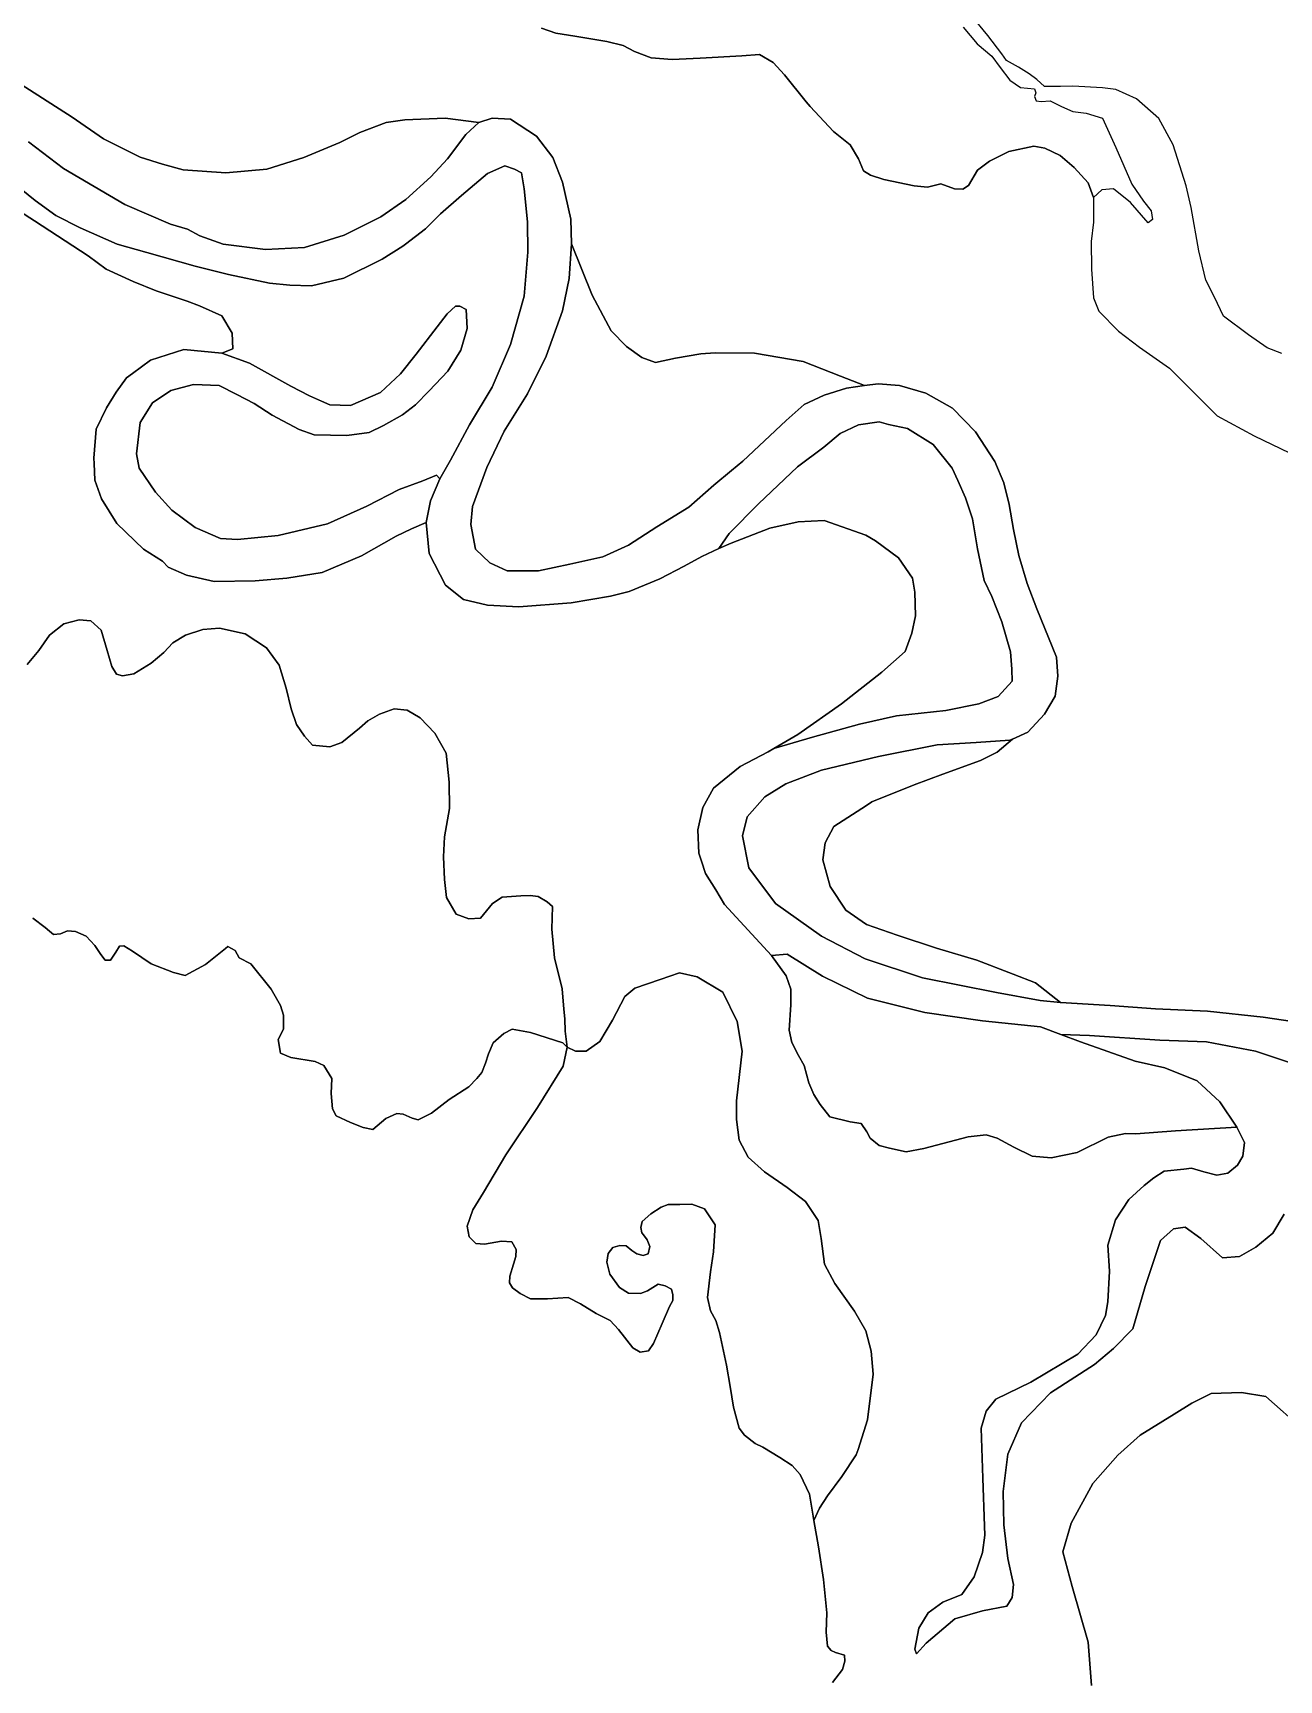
# Model space of a CAD drawing. Header units: inches. Extents: x 288635 to 1232953, y 676945 to 1655780.
# Drawn here: x 424062 to 443228, y 743627 to 768955 of the extents above; entities that cross this region are included whole.
import ezdxf

# ---------------------------------------------------------------- set-up
doc = ezdxf.new("R2010")
doc.units = ezdxf.units.IN
doc.header["$MEASUREMENT"] = 0

msp = doc.modelspace()

# ---------------------------------------------------------------- linework, layer by layer
at = {"color": 1}
for points in [[(443270.6659, 764025.4485), (443047.1454, 764111.8087), (442757.5848, 764309.9291), (442371.5041, 764599.4897), (442234.3438, 764894.1302), (442102.2635, 765153.2108), (441995.5833, 765605.3317), (441876.5146, 766269.4882), (441797.1394, 766606.0389), (441600.289, 767234.6901), (441378.0386, 767637.9159), (441035.1379, 767942.7166), (440717.6372, 768085.5918), (440514.4368, 768110.9919), (440057.2359, 768136.3919), (439866.7355, 768133.2169), (439622.2601, 768133.2169), (439501.6098, 768241.1671), (439387.3096, 768326.8923), (439219.0342, 768428.4925), (439038.0589, 768533.2677), (438965.0337, 768634.8679), (438749.1333, 768917.4435), (438488.7828, 769234.9441)], [(438369.0321, 769043.867), (438585.9909, 768784.5748), (438808.2413, 768599.3661), (438940.5333, 768424.7407), (439088.7002, 768228.9487), (439252.7422, 768117.8234), (439464.4093, 768096.6567), (439485.576, 768033.1566), (439464.4093, 767974.9482), (439490.8677, 767911.448), (439570.2429, 767900.8647), (439707.4031, 767909.3314), (439880.1235, 767822.9712), (440057.9238, 767746.771), (440261.1242, 767721.371), (440515.1248, 767645.1708), (440718.3252, 767193.0499), (440962.1656, 766629.1688), (441145.046, 766370.0883), (441261.8862, 766217.688), (441282.2063, 766085.6077), (441216.1662, 766034.8076), (440941.8456, 766349.7682), (440682.7651, 766558.0487), (440499.8847, 766542.8086), (440373.2409, 766421.7956), (440291.9607, 766650.3961), (440078.6003, 766884.0766), (439860.1599, 767072.0369), (439626.4794, 767183.7972), (439458.8391, 767214.2772), (439072.7583, 767132.9971), (438773.0377, 766980.5967), (438590.1573, 766843.4365), (438452.9971, 766609.756), (438366.6369, 766553.8759), (438234.5566, 766558.9559), (438026.2762, 766635.1561), (437823.0758, 766584.356), (437614.7954, 766604.676), (437147.4344, 766701.1962), (436944.234, 766767.2363), (436837.5538, 766833.2765), (436761.3537, 767021.2368), (436629.2734, 767234.5973), (436375.2729, 767437.7977), (436014.5922, 767823.8784), (435955.8275, 767897.1435), (435623.4314, 768311.5594), (435445.631, 768499.5198), (435237.3506, 768621.44), (434963.0301, 768601.12), (434322.9488, 768565.5599), (433896.2279, 768545.2399), (433571.1073, 768570.6399), (433312.0268, 768667.1601), (433139.3064, 768763.6803), (432890.3859, 768824.6404), (432397.6249, 768905.9206), (432102.9844, 768951.6407), (431884.5439, 769027.8408)], [(431884.5439, 769027.8408), (432102.9844, 768951.6407), (432397.6249, 768905.9206), (432890.3859, 768824.6404), (433139.3064, 768763.6803), (433312.0268, 768667.1601), (433571.1073, 768570.6399), (433896.2279, 768545.2399), (434322.9488, 768565.5599), (434963.0301, 768601.12), (435237.3506, 768621.44), (435445.631, 768499.5198), (435623.4314, 768311.5594), (435955.8275, 767897.1435), (436014.5922, 767823.8784), (436375.2729, 767437.7977), (436629.2734, 767234.5973), (436761.3537, 767021.2368), (436837.5538, 766833.2765), (436944.234, 766767.2363), (437147.4344, 766701.1962), (437614.7954, 766604.676), (437823.0758, 766584.356), (438026.2762, 766635.1561), (438234.5566, 766558.9559), (438366.6369, 766553.8759), (438452.9971, 766609.756), (438590.1573, 766843.4365), (438773.0377, 766980.5967), (439072.7583, 767132.9971), (439458.8391, 767214.2772), (439626.4794, 767183.7972), (439860.1599, 767072.0369), (440078.6003, 766884.0766), (440291.9607, 766650.3961), (440373.2409, 766421.7956), (440373.2409, 766045.8749), (440337.6808, 765746.1543), (440342.7608, 765324.5134), (440373.2409, 764882.5526), (440454.5211, 764674.2721), (440757.6806, 764370.0302), (441081.5313, 764122.3797), (441545.0822, 763798.5291), (441830.8328, 763512.7785), (442275.3336, 763068.2776), (442846.8348, 762757.127), (443386.5859, 762496.7765)], [(443714.3858, 753714.8626), (442984.1344, 753822.8128), (442126.8826, 753911.713), (441326.781, 753949.8131), (440628.2796, 754000.6132), (439866.2781, 754045.0633), (439481.3281, 754349.7102), (439138.4274, 754483.0604), (438579.6263, 754698.9609), (437957.325, 754883.1112), (437354.0738, 755079.9616), (436884.1729, 755245.0619), (436566.6722, 755467.3124), (436325.3717, 755829.2631), (436211.0715, 756242.0139), (436249.1716, 756502.3645), (436382.5219, 756750.015), (436882.53, 757076.1072), (436966.723, 757131.0157), (437614.4243, 757391.3662), (438058.9252, 757556.4666), (438636.7764, 757766.017), (438890.7769, 757893.0172), (439127.8245, 758096.684), (439364.6271, 758204.3216), (439618.6276, 758477.3721), (439783.728, 758756.7727), (439828.178, 759061.5733), (439802.778, 759353.6739), (439501.7874, 760100.4354), (439354.4671, 760486.5162), (439227.4668, 760918.317), (439146.1867, 761319.6378), (439075.0665, 761705.7186), (438993.7864, 762035.9193), (438856.6261, 762366.1199), (438556.9055, 762823.3208), (438206.3848, 763184.0016), (437794.904, 763417.682), (437388.5032, 763534.5223), (437063.3825, 763559.9223), (436851.4248, 763531.2197), (436481.9531, 763678.5901), (435907.912, 763902.1106), (435161.1505, 764029.1108), (434556.6293, 764034.1909), (434333.1088, 764018.9508), (433947.028, 763952.9107), (433637.1474, 763886.8706), (433428.867, 763963.0707), (433192.6465, 764134.5211), (432957.6961, 764375.8215), (432665.5955, 764921.9226), (432346.4872, 765714.27), (432336.3272, 766090.1907), (432209.327, 766659.1518), (432056.9267, 767040.1526), (431808.0062, 767365.2733), (431406.6854, 767629.4338), (431127.2848, 767644.6738), (430919.0044, 767578.6337), (430404.6449, 767643.7679), (429779.8036, 767618.3678), (429495.3231, 767577.7277), (429088.9223, 767425.3274), (428784.1217, 767267.8471), (428230.4005, 767039.2467), (427661.4394, 766861.4463), (427026.4381, 766805.5662), (426371.1168, 766851.2863), (426056.1562, 766937.6465), (425710.7155, 767044.3267), (425146.8344, 767328.8072), (424664.2334, 767659.0079), (423754.9116, 768243.2091)], [(423754.9116, 768243.2091), (424664.2334, 767659.0079), (425146.8344, 767328.8072), (425710.7155, 767044.3267), (426056.1562, 766937.6465), (426371.1168, 766851.2863), (427026.4381, 766805.5662), (427661.4394, 766861.4463), (428230.4005, 767039.2467), (428784.1217, 767267.8471), (429088.9223, 767425.3274), (429495.3231, 767577.7277), (429779.8036, 767618.3678), (430404.6449, 767643.7679), (430919.0044, 767578.6337), (430720.884, 767390.6733), (430436.4034, 767019.8326), (430182.4029, 766740.432), (429796.3221, 766394.9913), (429415.3214, 766125.7508), (428851.4403, 765846.3502), (428236.759, 765653.3098), (427637.3178, 765622.8298), (426987.0765, 765704.1099), (426631.4758, 765836.1902), (426438.4354, 765937.7904), (426179.3549, 766013.9906), (425473.2335, 766318.7912), (424533.4316, 766872.5123), (423994.9505, 767278.9131)], [(423994.9505, 767278.9131), (424533.4316, 766872.5123), (425473.2335, 766318.7912), (426179.3549, 766013.9906), (426438.4354, 765937.7904), (426631.4758, 765836.1902), (426987.0765, 765704.1099), (427637.3178, 765622.8298), (428236.759, 765653.3098), (428851.4403, 765846.3502), (429415.3214, 766125.7508), (429796.3221, 766394.9913), (430182.4029, 766740.432), (430436.4034, 767019.8326), (430720.884, 767390.6733), (430919.0044, 767578.6337), (431127.2848, 767644.6738), (431406.6854, 767629.4338), (431808.0062, 767365.2733), (432056.9267, 767040.1526), (432209.327, 766659.1518), (432336.3272, 766090.1907), (432346.4872, 765714.27), (432310.9272, 765180.8689), (432209.327, 764683.0279), (431955.3265, 763981.9865), (431670.8459, 763402.8653), (431307.731, 762833.4809), (431043.5705, 762274.6797), (430825.13, 761675.2385), (430794.65, 761395.838), (430870.8501, 761014.8372), (431089.2906, 760806.5568), (431358.5311, 760684.6366), (431836.0521, 760684.6366), (432318.653, 760786.2368), (432826.654, 760897.997), (433222.8948, 761075.7973), (433659.7757, 761360.2779), (434152.5367, 761659.9985), (434533.5375, 762000.3592), (434808.4237, 762228.3898), (434980.5783, 762371.1999), (435646.0597, 762996.0412), (435925.4602, 763239.8817), (436230.2608, 763387.202), (436575.7015, 763493.8822), (436851.4248, 763531.2197), (437063.3825, 763559.9223), (437388.5032, 763534.5223), (437794.904, 763417.682), (438206.3848, 763184.0016), (438556.9055, 762823.3208), (438856.6261, 762366.1199), (438993.7864, 762035.9193), (439075.0665, 761705.7186), (439146.1867, 761319.6378), (439227.4668, 760918.317), (439354.4671, 760486.5162), (439501.7874, 760100.4354), (439802.778, 759353.6739), (439828.178, 759061.5733), (439783.728, 758756.7727), (439618.6276, 758477.3721), (439364.6271, 758204.3216), (439127.8245, 758096.684), (439085.2266, 758077.3213), (438570.8755, 758045.5713), (437967.6243, 758007.4712), (437065.9225, 757829.6709), (436189.6208, 757620.1204), (435643.5197, 757410.57), (435319.669, 757207.3696), (435046.6185, 756902.569), (434976.7683, 756610.4684), (435072.0185, 756115.1674), (435484.7694, 755569.0663), (436189.6208, 755067.4153), (436862.7221, 754718.1646), (437745.3739, 754426.064), (438882.0261, 754197.4636), (439555.1275, 754076.8133), (439866.2781, 754045.0633), (440628.2796, 754000.6132), (441326.781, 753949.8131), (442126.8826, 753911.713), (442984.1344, 753822.8128), (443714.3858, 753714.8626)], [(423608.8698, 766770.9121), (424096.5507, 766379.7513), (424416.5914, 766146.0708), (424787.4321, 765958.1104), (425356.3933, 765704.1099), (425813.5942, 765577.1097), (426555.2757, 765368.8293), (427068.3567, 765241.829), (427698.2779, 765104.6687), (428013.2386, 765074.1887), (428013.2386, 765074.1887), (428348.5192, 765064.0287), (428846.3602, 765185.9489), (429435.6414, 765475.5095), (429751.2498, 765675.543), (429793.1835, 765707.5833), (430101.1228, 765942.8704), (430329.7232, 766171.4709), (430654.8439, 766455.9514), (431051.0847, 766791.2321), (431320.3252, 766913.1524), (431467.6455, 766862.3522), (431574.3257, 766801.3921), (431620.0458, 766557.5516), (431670.8459, 766049.5506), (431675.9259, 765582.1897), (431620.0458, 764906.5483), (431406.6854, 764164.8669), (431127.2848, 763509.5455), (430774.3299, 762930.0011), (430484.7694, 762386.44), (430321.1404, 762096.7361), (430270.3403, 762153.8863), (430060.7899, 762064.9861), (429692.4891, 761931.6358), (429197.1881, 761677.6353), (428593.9369, 761404.5848), (427831.9354, 761226.7844), (427209.6342, 761163.2843), (426949.2836, 761182.3343), (426555.5829, 761347.4346), (426199.9821, 761614.1352), (425945.9816, 761893.5357), (425698.3311, 762261.8365), (425653.881, 762484.0869), (425711.0312, 762966.6879), (425901.5315, 763265.1385), (426180.9321, 763455.6389), (426530.1828, 763550.8891), (426923.8836, 763531.839), (427199.2201, 763396.2027), (427463.3807, 763259.0425), (427742.7812, 763076.1621), (428159.3421, 762857.7217), (428387.9425, 762776.4415), (428890.8635, 762766.2815), (429231.2242, 762812.0016), (429454.7446, 762918.6818), (429744.3052, 763081.2421), (429947.5056, 763233.6424), (430155.7861, 763452.0829), (430445.3466, 763751.8035), (430643.467, 764076.9241), (430739.9872, 764412.2048), (430724.7472, 764701.7654), (430628.227, 764752.5655), (430562.1869, 764752.5655), (430435.1866, 764635.7252), (430277.7063, 764437.6048), (429957.6657, 764015.964), (429713.8252, 763711.1634), (429409.0246, 763426.6828), (428946.7436, 763223.4824), (428626.703, 763233.6424), (428499.7027, 763294.6025), (428316.8224, 763375.8827), (428027.2618, 763523.203), (427392.2605, 763878.8037), (426968.7054, 764029.7157), (427138.039, 764098.5075), (427127.4557, 764336.633), (426968.7054, 764606.5085), (426624.7463, 764759.9672), (426434.246, 764828.759), (425957.995, 764987.5093), (425603.4526, 765130.3846), (425190.7018, 765320.885), (424910.2429, 765527.2604), (424084.7413, 766067.0115), (423534.4068, 766421.5538)], [(443638.1857, 753041.7613), (443174.4998, 753193.7894), (442863.4841, 753295.7618), (442114.1826, 753441.8121), (441396.6312, 753467.2121), (440310.779, 753537.0623), (439869.5814, 753554.2249), (439557.1018, 753669.7996), (438668.1, 753762.9331), (437779.0982, 753889.9333), (436898.5631, 754110.0671), (436204.2951, 754448.7345), (435662.4273, 754787.4018), (435420.5229, 754766.0209), (434699.1614, 755553.4224), (434567.0812, 755776.9429), (434404.5208, 756030.9434), (434342.7702, 756219.2826), (434302.9206, 756340.824), (434287.6806, 756701.5047), (434363.8808, 757041.8654), (434531.5211, 757341.586), (434937.9219, 757676.8667), (435369.7228, 757900.3871), (435455.8122, 757950.1276), (436049.9205, 758128.1214), (436773.8219, 758324.9718), (437345.3231, 758451.9721), (438100.9746, 758534.5223), (438608.9756, 758636.1225), (438907.4262, 758750.4227), (439123.3266, 758985.3732), (439116.9766, 759169.5235), (439097.9266, 759436.2241), (438963.3063, 759897.235), (438810.906, 760288.3958), (438694.0658, 760537.3163), (438592.4656, 761019.9172), (438511.1854, 761482.1982), (438404.5052, 761807.3188), (438285.7017, 762074.6268), (438201.3048, 762264.5197), (437906.6642, 762625.2004), (437515.5034, 762874.1209), (437220.8628, 762935.0811), (437078.6225, 762975.7211), (436758.5819, 762930.0011), (436479.1813, 762792.8408), (436225.1808, 762584.5604), (435823.86, 762284.8398), (435219.3388, 761715.8786), (434772.2979, 761258.6777), (434613.1039, 761024.5045), (434348.6407, 760902.6731), (434079.4002, 760755.3528), (433703.4794, 760562.3125), (433231.0385, 760364.1921), (432947.0518, 760294.6594), (432338.5089, 760191.4717), (431534.174, 760127.9716), (431052.6314, 760154.43), (430682.214, 760244.3885), (430407.0467, 760461.3473), (430158.3379, 760948.1816), (430110.7128, 761424.4325), (430175.0901, 761760.1855), (430321.1404, 762096.7361), (430484.7694, 762386.44), (430774.3299, 762930.0011), (431127.2848, 763509.5455), (431406.6854, 764164.8669), (431620.0458, 764906.5483), (431675.9259, 765582.1897), (431670.8459, 766049.5506), (431620.0458, 766557.5516), (431574.3257, 766801.3921), (431467.6455, 766862.3522), (431320.3252, 766913.1524), (431051.0847, 766791.2321), (430654.8439, 766455.9514), (430329.7232, 766171.4709), (430101.1228, 765942.8704), (429793.1835, 765707.5833), (429751.2498, 765675.543), (429435.6414, 765475.5095), (428846.3602, 765185.9489), (428348.5192, 765064.0287), (428013.2386, 765074.1887), (427698.2779, 765104.6687), (427068.3567, 765241.829), (426555.2757, 765368.8293), (425813.5942, 765577.1097), (425356.3933, 765704.1099), (424787.4321, 765958.1104), (424416.5914, 766146.0708), (424096.5507, 766379.7513), (423608.8698, 766770.9121)], [(423534.4068, 766421.5538), (424084.7413, 766067.0115), (424910.2429, 765527.2604), (424910.2429, 765527.2604), (425190.7018, 765320.885), (425603.4526, 765130.3846), (425957.995, 764987.5093), (426434.246, 764828.759), (426624.7463, 764759.9672), (426968.7054, 764606.5085), (427127.4557, 764336.633), (427138.039, 764098.5075), (426968.7054, 764029.7157), (426381.3292, 764087.9242), (425868.0365, 763923.8822), (425591.4442, 763718.999), (425500.6914, 763651.7747), (425343.3138, 763429.6395), (425190.9135, 763190.879), (425033.4332, 762860.6784), (424997.8731, 762413.6375), (425001.5683, 762332.3429), (425013.1131, 762078.3568), (425114.7133, 761788.7962), (425353.4738, 761412.8755), (425764.9546, 761016.6347), (426056.5472, 760832.3997), (426141.214, 760739.2661), (426424.8479, 760616.4992), (426848.1821, 760519.1324), (427480.7492, 760530.1391), (427967.5835, 760572.4725), (428512.6263, 760657.1393), (429115.8775, 760916.4315), (429650.3369, 761218.0571), (429883.1707, 761329.1823), (430110.7128, 761424.4325), (430158.3379, 760948.1816), (430407.0467, 760461.3473), (430682.214, 760244.3885), (431052.6314, 760154.43), (431534.174, 760127.9716), (432338.5089, 760191.4717), (432947.0518, 760294.6594), (433231.0385, 760364.1921), (433703.4794, 760562.3125), (434079.4002, 760755.3528), (434348.6407, 760902.6731), (434613.1039, 761024.5045), (434800.7616, 761110.9535), (435395.1228, 761339.554), (435832.0037, 761436.0742), (436233.3245, 761456.3942), (436870.3542, 761231.7991), (437020.7261, 761146.5136), (437376.3268, 760882.3531), (437589.6872, 760572.4725), (437625.2473, 760354.032), (437635.4073, 759993.3513), (437579.5272, 759724.1108), (437477.927, 759444.7102), (437117.2463, 759124.6696), (436497.485, 758636.9886), (435826.9237, 758164.5477), (435455.8122, 757950.1276), (435369.7228, 757900.3871), (434937.9219, 757676.8667), (434531.5211, 757341.586), (434363.8808, 757041.8654), (434287.6806, 756701.5047), (434302.9206, 756340.824), (434342.7702, 756219.2826), (434404.5208, 756030.9434), (434567.0812, 755776.9429), (434699.1614, 755553.4224), (435420.5229, 754766.0209), (435649.1233, 754456.1402), (435720.2435, 754252.9398), (435720.2435, 754206.7627), (435720.2435, 754009.0993), (435694.8434, 753617.9386), (435735.4835, 753429.9782), (435837.0837, 753231.8578), (435923.4439, 753079.4575), (435994.564, 752810.2169), (436070.7642, 752632.4166), (436172.3644, 752474.9363), (436319.6847, 752286.9759), (436630.5976, 752211.2196), (436803.318, 752185.8196), (436889.6782, 752058.8193), (436940.4783, 751957.2191), (437077.6385, 751845.4589), (437235.1189, 751804.8188), (437494.1994, 751748.9387), (437763.4399, 751799.7388), (438444.1613, 751982.6192), (438723.5618, 752013.0992), (438891.2022, 751962.2991), (439150.2827, 751820.0588), (439429.6832, 751682.8986), (439724.3238, 751657.4985), (440120.5646, 751738.7787), (440598.0856, 751977.5391), (440867.3261, 752033.4193), (441024.8064, 752028.3392), (441634.4077, 752074.0593), (442579.2895, 752129.9394), (442696.1298, 751891.179), (442670.7297, 751682.8986), (442589.4496, 751545.7383), (442442.1293, 751423.818), (442269.4089, 751388.258), (442071.2885, 751444.1381), (441883.3282, 751500.0182), (441761.4079, 751484.7782), (441461.6873, 751454.2981), (441304.207, 751347.6179), (441151.8067, 751230.7776), (440918.1262, 751017.4172), (440714.9258, 750702.4566), (440593.0056, 750316.3758), (440618.4056, 749915.055), (440593.0056, 749442.6141), (440557.4455, 749234.3337), (440415.2052, 748934.6131), (440135.8047, 748639.9725), (439409.3632, 748208.1716), (438871.7288, 747944.8577), (438723.5618, 747762.824), (438647.3617, 747500.3569), (438672.7617, 746734.122), (438698.1618, 745993.2872), (438702.3951, 745854.4336), (438666.8351, 745590.273), (438539.8348, 745214.3523), (438346.7944, 744945.1117), (438057.2338, 744823.1915), (437833.7134, 744660.6312), (437686.3931, 744426.9507), (437625.433, 744101.8301), (437650.833, 744030.7099), (437798.1533, 744193.2702), (438240.1142, 744569.191), (438666.8351, 744691.1112), (439042.7558, 744762.2314), (439124.036, 744894.3116), (439144.356, 745097.512), (439057.9958, 745498.8329), (438997.0357, 746011.9139), (438986.8757, 746524.9949), (439057.9958, 747099.0361), (439266.2763, 747581.637), (439713.3171, 748043.9179), (440388.9585, 748480.7988), (440683.5991, 748724.6393), (440978.2397, 749029.4399), (441171.2801, 749679.6812), (441404.9605, 750385.8026), (441603.0809, 750563.603), (441785.9613, 750589.003), (442024.7218, 750416.2827), (442360.0024, 750121.6421), (442619.083, 750141.9621), (442873.0835, 750284.2024), (443132.164, 750497.5628), (443304.8843, 750792.2034)], [(436362.0062, 743591.8306), (436514.4065, 743789.951), (436549.9665, 743916.9512), (436544.8865, 744008.3914), (436407.7263, 744049.0315), (436341.6861, 744079.5116), (436280.726, 744150.6317), (436260.406, 744363.9921), (436270.566, 744658.6327), (436219.7659, 745171.7137), (436143.5657, 745674.6347), (436073.4563, 746082.1461), (436162.0408, 746268.0311), (436283.961, 746461.0714), (436502.4015, 746755.712), (436725.9219, 747090.9927), (436752.4264, 747173.6242), (436898.6423, 747629.4738), (436985.0024, 748330.5152), (436954.5224, 748686.1159), (436873.2422, 748995.9965), (436700.5219, 749300.7971), (436395.7213, 749722.438), (436238.2409, 750022.1586), (436187.4408, 750418.3994), (436141.7208, 750692.7199), (435943.6004, 750987.3605), (435664.1998, 751200.7209), (435313.8427, 751443.6942), (435064.9222, 751667.2147), (434922.6819, 751931.3752), (434883.8057, 752248.6642), (434883.8057, 752534.4147), (434968.4725, 753296.4163), (434894.389, 753751.5005), (434672.1386, 754206.5847), (434280.5545, 754439.4185), (434005.3873, 754502.9187), (433709.0533, 754397.0851), (433320.1151, 754264.7932), (433167.7148, 754137.7929), (432977.2144, 753775.8422), (432780.364, 753445.6416), (432570.8136, 753299.5913), (432405.7132, 753299.5913), (432280.7048, 753358.5452), (432246.9629, 753604.3919), (432240.6129, 753794.8923), (432227.9129, 753940.9425), (432202.5128, 754258.4432), (432081.8626, 754734.6941), (432043.7625, 755172.845), (432055.1925, 755523.789), (431970.5257, 755595.7559), (431830.8254, 755676.1893), (431708.0585, 755693.1227), (431568.3582, 755684.656), (431280.491, 755667.7227), (431128.0907, 755566.1225), (430946.057, 755341.7553), (430768.2566, 755333.2887), (430569.2896, 755405.2555), (430425.3559, 755659.256), (430391.4892, 755938.6565), (430374.5558, 756285.7906), (430391.4892, 756594.8245), (430467.6894, 757030.8587), (430463.456, 757433.0262), (430416.8893, 757877.5271), (430243.3222, 758186.561), (430018.9551, 758423.6282), (429815.7547, 758542.1617), (429616.7877, 758563.3285), (429392.4205, 758478.6616), (429214.6202, 758377.0614), (429083.3866, 758262.7612), (428812.4527, 758042.6274), (428630.419, 757974.8939), (428359.4851, 758000.294), (428240.9516, 758139.9943), (428118.1847, 758322.028), (428033.5178, 758559.0951), (427957.3177, 758880.8291), (427851.4841, 759232.1965), (427656.7504, 759498.897), (427326.5497, 759714.7974), (426932.849, 759799.4643), (426674.6151, 759782.5309), (426407.9146, 759693.6307), (426213.1808, 759575.0971), (426073.4806, 759426.9302), (425882.9802, 759261.8299), (425616.2797, 759100.9629), (425438.4793, 759071.3295), (425345.3458, 759096.7295), (425277.6123, 759211.0297), (425201.4122, 759460.7969), (425112.512, 759769.8309), (424952.153, 759914.2725), (424774.3526, 759929.5125), (424535.5922, 759868.5524), (424317.1517, 759695.8321), (424154.5914, 759457.0716), (423970.8644, 759244.5578)], [(423970.8644, 759244.5578), (424154.5914, 759457.0716), (424317.1517, 759695.8321), (424535.5922, 759868.5524), (424774.3526, 759929.5125), (424952.153, 759914.2725), (425112.512, 759769.8309), (425201.4122, 759460.7969), (425277.6123, 759211.0297), (425345.3458, 759096.7295), (425438.4793, 759071.3295), (425616.2797, 759100.9629), (425882.9802, 759261.8299), (426073.4806, 759426.9302), (426213.1808, 759575.0971), (426407.9146, 759693.6307), (426674.6151, 759782.5309), (426932.849, 759799.4643), (427326.5497, 759714.7974), (427656.7504, 759498.897), (427851.4841, 759232.1965), (427957.3177, 758880.8291), (428033.5178, 758559.0951), (428118.1847, 758322.028), (428240.9516, 758139.9943), (428359.4851, 758000.294), (428630.419, 757974.8939), (428812.4527, 758042.6274), (429083.3866, 758262.7612), (429214.6202, 758377.0614), (429392.4205, 758478.6616), (429616.7877, 758563.3285), (429815.7547, 758542.1617), (430018.9551, 758423.6282), (430243.3222, 758186.561), (430416.8893, 757877.5271), (430463.456, 757433.0262), (430467.6894, 757030.8587), (430391.4892, 756594.8245), (430374.5558, 756285.7906), (430391.4892, 755938.6565), (430425.3559, 755659.256), (430569.2896, 755405.2555), (430768.2566, 755333.2887), (430946.057, 755341.7553), (431128.0907, 755566.1225), (431280.491, 755667.7227), (431568.3582, 755684.656), (431708.0585, 755693.1227), (431830.8254, 755676.1893), (431970.5257, 755595.7559), (432055.1925, 755523.789), (432043.7625, 755172.845), (432081.8626, 754734.6941), (432202.5128, 754258.4432), (432227.9129, 753940.9425), (432240.6129, 753794.8923), (432246.9629, 753604.3919), (432280.7048, 753358.5452), (432280.7048, 753358.5452), (432214.6647, 753424.5854), (431716.8237, 753582.0657), (431432.3431, 753637.9458), (431305.3429, 753566.8256), (431142.7826, 753424.5854), (431066.5824, 753256.945), (431020.8623, 753114.7047), (430964.9822, 752967.3844), (430888.782, 752875.9443), (430766.8618, 752748.944), (430462.0612, 752555.9036), (430192.8207, 752342.5432), (429989.6202, 752240.943), (429893.1001, 752266.343), (429755.9398, 752327.3032), (429659.4196, 752337.4632), (429491.7793, 752261.263), (429290.632, 752090.6876), (429139.3959, 752125.0306), (428946.3555, 752201.2307), (428727.9151, 752302.8309), (428666.9549, 752409.5111), (428646.6349, 752648.2716), (428656.7949, 752876.8721), (428534.8747, 753074.9925), (428402.7944, 753141.0326), (428026.8737, 753201.9927), (427869.3933, 753268.0329), (427833.8333, 753476.3133), (427915.1134, 753633.7936), (427915.1134, 753852.234), (427869.3933, 753999.5543), (427727.1531, 754248.4748), (427412.1924, 754639.6356), (427234.3921, 754731.0758), (427173.4319, 754847.916), (427061.6717, 754908.8761), (427026.1117, 754878.3961), (426716.231, 754629.4756), (426401.2704, 754461.8352), (426223.47, 754507.5553), (425878.0294, 754639.6356), (425593.5488, 754837.756), (425461.4685, 754919.0362), (425395.4284, 754913.9561), (425334.4683, 754817.436), (425253.1881, 754695.5157), (425171.9079, 754695.5157), (425105.8678, 754781.8759), (425014.4276, 754924.1162), (424882.3474, 755066.3564), (424714.707, 755137.4766), (424592.7868, 755147.6366), (424486.1066, 755101.9165), (424379.4264, 755091.7565), (424318.4662, 755142.5566), (424252.4261, 755198.4367), (424059.3857, 755340.677)], [(424059.3857, 755340.677), (424252.4261, 755198.4367), (424318.4662, 755142.5566), (424379.4264, 755091.7565), (424486.1066, 755101.9165), (424592.7868, 755147.6366), (424714.707, 755137.4766), (424882.3474, 755066.3564), (425014.4276, 754924.1162), (425105.8678, 754781.8759), (425171.9079, 754695.5157), (425253.1881, 754695.5157), (425334.4683, 754817.436), (425395.4284, 754913.9561), (425461.4685, 754919.0362), (425593.5488, 754837.756), (425878.0294, 754639.6356), (426223.47, 754507.5553), (426401.2704, 754461.8352), (426716.231, 754629.4756), (427026.1117, 754878.3961), (427061.6717, 754908.8761), (427173.4319, 754847.916), (427234.3921, 754731.0758), (427412.1924, 754639.6356), (427727.1531, 754248.4748), (427869.3933, 753999.5543), (427915.1134, 753852.234), (427915.1134, 753633.7936), (427833.8333, 753476.3133), (427869.3933, 753268.0329), (428026.8737, 753201.9927), (428402.7944, 753141.0326), (428534.8747, 753074.9925), (428656.7949, 752876.8721), (428646.6349, 752648.2716), (428666.9549, 752409.5111), (428727.9151, 752302.8309), (428946.3555, 752201.2307), (429139.3959, 752125.0306), (429290.632, 752090.6876), (429491.7793, 752261.263), (429659.4196, 752337.4632), (429755.9398, 752327.3032), (429893.1001, 752266.343), (429989.6202, 752240.943), (430192.8207, 752342.5432), (430462.0612, 752555.9036), (430766.8618, 752748.944), (430888.782, 752875.9443), (430964.9822, 752967.3844), (431020.8623, 753114.7047), (431066.5824, 753256.945), (431142.7826, 753424.5854), (431305.3429, 753566.8256), (431432.3431, 753637.9458), (431716.8237, 753582.0657), (432214.6647, 753424.5854), (432280.7048, 753358.5452), (432219.7447, 753068.9846), (431823.5039, 752428.9034), (431335.8229, 751702.4619), (430990.3822, 751123.3408), (430827.8219, 750859.1802), (430738.4349, 750607.3246), (430773.995, 750444.7643), (430875.5952, 750338.0841), (431007.6755, 750327.9241), (431266.756, 750373.6441), (431429.3163, 750363.4841), (431495.3564, 750246.6439), (431490.2764, 750139.9637), (431454.7163, 750023.1234), (431398.8362, 749840.2431), (431393.7562, 749733.5629), (431439.4763, 749657.3627), (431556.3165, 749571.0025), (431713.7969, 749489.7224), (431977.9574, 749489.7224), (432292.918, 749510.0424), (432485.9584, 749413.5222), (432724.7189, 749266.2019), (432938.0793, 749154.4417), (433070.1596, 749017.2814), (433288.6, 748737.8809), (433403.3026, 748670.1875), (433531.8465, 748689.6484), (433608.0467, 748803.9486), (433738.222, 749108.7492), (433852.5222, 749369.0997), (433903.3223, 749461.1749), (433906.4973, 749550.0751), (433884.2723, 749635.8003), (433785.8471, 749689.7754), (433681.0718, 749715.1754), (433512.7965, 749613.5752), (433404.8463, 749569.1251), (433220.6959, 749575.4751), (433084.1707, 749664.3753), (432934.9454, 749870.7507), (432887.3203, 750051.7261), (432909.5453, 750185.0763), (432979.3954, 750277.1515), (433090.5207, 750308.9016), (433185.7709, 750302.5516), (433274.671, 750232.7014), (433350.8712, 750178.7263), (433449.2964, 750156.5013), (433525.4965, 750178.7263), (433550.8966, 750293.0266), (433509.6215, 750397.8018), (433452.4714, 750470.8269), (433427.0713, 750502.577), (433414.3713, 750585.1271), (433430.2463, 750677.2023), (433566.7716, 750797.8526), (433722.3469, 750896.2778), (433830.2971, 750940.7279), (434011.2725, 750940.7279), (434198.5979, 750947.0779), (434389.0983, 750870.8777), (434557.3736, 750626.4022), (434531.9735, 750210.4764), (434481.1734, 749905.6758), (434436.7234, 749511.975), (434481.1734, 749305.5996), (434563.7236, 749156.3743), (434624.0487, 748969.0489), (434728.8239, 748470.5729), (434785.9741, 748143.5473), (434838.0031, 747823.479), (434924.3633, 747498.3584), (435005.6434, 747391.6782), (435168.2038, 747264.6779), (435290.124, 747208.7978), (435549.2045, 747051.3175), (435737.1649, 746924.3172), (435864.1652, 746787.157), (436006.4054, 746487.4364), (436062.2856, 746147.0757), (436073.4563, 746082.1461), (436143.5657, 745674.6347), (436219.7659, 745171.7137), (436270.566, 744658.6327), (436260.406, 744363.9921), (436280.726, 744150.6317), (436341.6861, 744079.5116), (436407.7263, 744049.0315), (436544.8865, 744008.3914), (436549.9665, 743916.9512), (436514.4065, 743789.951), (436362.0062, 743591.8306)], [(443304.8843, 750792.2034), (443132.164, 750497.5628), (442873.0835, 750284.2024), (442619.083, 750141.9621), (442360.0024, 750121.6421), (442024.7218, 750416.2827), (441785.9613, 750589.003), (441603.0809, 750563.603), (441404.9605, 750385.8026), (441171.2801, 749679.6812), (440978.2397, 749029.4399), (440683.5991, 748724.6393), (440388.9585, 748480.7988), (439713.3171, 748043.9179), (439266.2763, 747581.637), (439057.9958, 747099.0361), (438986.8757, 746524.9949), (438997.0357, 746011.9139), (439057.9958, 745498.8329), (439144.356, 745097.512), (439124.036, 744894.3116), (439042.7558, 744762.2314), (438666.8351, 744691.1112), (438240.1142, 744569.191), (437798.1533, 744193.2702), (437650.833, 744030.7099), (437625.433, 744101.8301), (437686.3931, 744426.9507), (437833.7134, 744660.6312), (438057.2338, 744823.1915), (438346.7944, 744945.1117), (438539.8348, 745214.3523), (438666.8351, 745590.273), (438702.3951, 745854.4336), (438698.1618, 745993.2872), (438672.7617, 746734.122), (438647.3617, 747500.3569), (438723.5618, 747762.824), (438871.7288, 747944.8577), (439409.3632, 748208.1716), (440135.8047, 748639.9725), (440415.2052, 748934.6131), (440557.4455, 749234.3337), (440593.0056, 749442.6141), (440618.4056, 749915.055), (440593.0056, 750316.3758), (440714.9258, 750702.4566), (440918.1262, 751017.4172), (441151.8067, 751230.7776), (441304.207, 751347.6179), (441461.6873, 751454.2981), (441761.4079, 751484.7782), (441883.3282, 751500.0182), (442071.2885, 751444.1381), (442269.4089, 751388.258), (442442.1293, 751423.818), (442589.4496, 751545.7383), (442670.7297, 751682.8986), (442696.1298, 751891.179), (442579.2895, 752129.9394), (442317.2406, 752518.3306), (441970.1066, 752840.0646), (441470.5723, 753043.265), (441013.3714, 753144.8652), (440175.1697, 753441.1991), (439869.5814, 753554.2249), (440310.779, 753537.0623), (441396.6312, 753467.2121), (442114.1826, 753441.8121), (442863.4841, 753295.7618), (443174.4998, 753193.7894), (443638.1857, 753041.7613)], [(443602.814, 747473.4751), (443025.4838, 747988.0378), (442649.563, 748048.998), (442182.2021, 748033.7579), (441887.5615, 747886.4376), (441613.2409, 747713.7173), (441089.9999, 747393.6766), (440749.4805, 747084.6427), (440365.8339, 746648.0793), (440029.2832, 746041.1239), (439902.2829, 745600.8564), (440046.2166, 745067.4553), (440291.7504, 744212.3203), (440342.5505, 743543.4523)], [(440342.5505, 743543.4523), (440291.7504, 744212.3203), (440046.2166, 745067.4553), (439902.2829, 745600.8564), (440029.2832, 746041.1239), (440365.8339, 746648.0793), (440749.4805, 747084.6427), (441089.9999, 747393.6766), (441613.2409, 747713.7173), (441887.5615, 747886.4376), (442182.2021, 748033.7579), (442649.563, 748048.998), (443025.4838, 747988.0378), (443602.814, 747473.4751)]]:
    msp.add_lwpolyline(points, dxfattribs=at)
for points in [[(433428.867, 763963.0707), (433637.1474, 763886.8706), (433947.028, 763952.9107), (434333.1088, 764018.9508), (434556.6293, 764034.1909), (435161.1505, 764029.1108), (435907.912, 763902.1106), (436481.9531, 763678.5901), (436851.4248, 763531.2197), (436575.7015, 763493.8822), (436230.2608, 763387.202), (435925.4602, 763239.8817), (435646.0597, 762996.0412), (434980.5783, 762371.1999), (434808.4237, 762228.3898), (434533.5375, 762000.3592), (434152.5367, 761659.9985), (433659.7757, 761360.2779), (433222.8948, 761075.7973), (432826.654, 760897.997), (432318.653, 760786.2368), (431836.0521, 760684.6366), (431358.5311, 760684.6366), (431089.2906, 760806.5568), (430870.8501, 761014.8372), (430794.65, 761395.838), (430825.13, 761675.2385), (431043.5705, 762274.6797), (431307.731, 762833.4809), (431670.8459, 763402.8653), (431955.3265, 763981.9865), (432209.327, 764683.0279), (432310.9272, 765180.8689), (432346.4872, 765714.27), (432665.5955, 764921.9226), (432957.6961, 764375.8215), (433192.6465, 764134.5211), (433428.867, 763963.0707)], [(429947.5056, 763233.6424), (429744.3052, 763081.2421), (429454.7446, 762918.6818), (429231.2242, 762812.0016), (428890.8635, 762766.2815), (428387.9425, 762776.4415), (428159.3421, 762857.7217), (427742.7812, 763076.1621), (427463.3807, 763259.0425), (427199.2201, 763396.2027), (426923.8836, 763531.839), (426530.1828, 763550.8891), (426180.9321, 763455.6389), (425901.5315, 763265.1385), (425711.0312, 762966.6879), (425653.881, 762484.0869), (425698.3311, 762261.8365), (425945.9816, 761893.5357), (426199.9821, 761614.1352), (426555.5829, 761347.4346), (426949.2836, 761182.3343), (427209.6342, 761163.2843), (427831.9354, 761226.7844), (428593.9369, 761404.5848), (429197.1881, 761677.6353), (429692.4891, 761931.6358), (430060.7899, 762064.9861), (430270.3403, 762153.8863), (430321.1404, 762096.7361), (430175.0901, 761760.1855), (430110.7128, 761424.4325), (429883.1707, 761329.1823), (429650.3369, 761218.0571), (429115.8775, 760916.4315), (428512.6263, 760657.1393), (427967.5835, 760572.4725), (427480.7492, 760530.1391), (426848.1821, 760519.1324), (426424.8479, 760616.4992), (426141.214, 760739.2661), (426056.5472, 760832.3997), (425764.9546, 761016.6347), (425353.4738, 761412.8755), (425114.7133, 761788.7962), (425013.1131, 762078.3568), (425001.5683, 762332.3429), (424997.8731, 762413.6375), (425033.4332, 762860.6784), (425190.9135, 763190.879), (425343.3138, 763429.6395), (425500.6914, 763651.7747), (425591.4442, 763718.999), (425868.0365, 763923.8822), (426381.3292, 764087.9242), (426968.7054, 764029.7157), (427392.2605, 763878.8037), (428027.2618, 763523.203), (428316.8224, 763375.8827), (428499.7027, 763294.6025), (428626.703, 763233.6424), (428946.7436, 763223.4824), (429409.0246, 763426.6828), (429713.8252, 763711.1634), (429957.6657, 764015.964), (430277.7063, 764437.6048), (430435.1866, 764635.7252), (430562.1869, 764752.5655), (430628.227, 764752.5655), (430724.7472, 764701.7654), (430739.9872, 764412.2048), (430643.467, 764076.9241), (430445.3466, 763751.8035), (430155.7861, 763452.0829), (429947.5056, 763233.6424)], [(438511.1854, 761482.1982), (438592.4656, 761019.9172), (438694.0658, 760537.3163), (438810.906, 760288.3958), (438963.3063, 759897.235), (439097.9266, 759436.2241), (439116.9766, 759169.5235), (439123.3266, 758985.3732), (438907.4262, 758750.4227), (438608.9756, 758636.1225), (438100.9746, 758534.5223), (437345.3231, 758451.9721), (436773.8219, 758324.9718), (436049.9205, 758128.1214), (435455.8122, 757950.1276), (435826.9237, 758164.5477), (436497.485, 758636.9886), (437117.2463, 759124.6696), (437477.927, 759444.7102), (437579.5272, 759724.1108), (437635.4073, 759993.3513), (437625.2473, 760354.032), (437589.6872, 760572.4725), (437376.3268, 760882.3531), (437020.7261, 761146.5136), (436870.3542, 761231.7991), (436233.3245, 761456.3942), (435832.0037, 761436.0742), (435395.1228, 761339.554), (434800.7616, 761110.9535), (434613.1039, 761024.5045), (434772.2979, 761258.6777), (435219.3388, 761715.8786), (435823.86, 762284.8398), (436225.1808, 762584.5604), (436479.1813, 762792.8408), (436758.5819, 762930.0011), (437078.6225, 762975.7211), (437220.8628, 762935.0811), (437515.5034, 762874.1209), (437906.6642, 762625.2004), (438201.3048, 762264.5197), (438285.7017, 762074.6268), (438404.5052, 761807.3188), (438511.1854, 761482.1982)], [(439481.3281, 754349.7102), (439866.2781, 754045.0633), (439555.1275, 754076.8133), (438882.0261, 754197.4636), (437745.3739, 754426.064), (436862.7221, 754718.1646), (436189.6208, 755067.4153), (435484.7694, 755569.0663), (435072.0185, 756115.1674), (434976.7683, 756610.4684), (435046.6185, 756902.569), (435319.669, 757207.3696), (435643.5197, 757410.57), (436189.6208, 757620.1204), (437065.9225, 757829.6709), (437967.6243, 758007.4712), (438570.8755, 758045.5713), (439085.2266, 758077.3213), (439127.8245, 758096.684), (438890.7769, 757893.0172), (438636.7764, 757766.017), (438058.9252, 757556.4666), (437614.4243, 757391.3662), (436966.723, 757131.0157), (436882.53, 757076.1072), (436382.5219, 756750.015), (436249.1716, 756502.3645), (436211.0715, 756242.0139), (436325.3717, 755829.2631), (436566.6722, 755467.3124), (436884.1729, 755245.0619), (437354.0738, 755079.9616), (437957.325, 754883.1112), (438579.6263, 754698.9609), (439138.4274, 754483.0604), (439481.3281, 754349.7102)], [(441634.4077, 752074.0593), (441024.8064, 752028.3392), (440867.3261, 752033.4193), (440598.0856, 751977.5391), (440120.5646, 751738.7787), (439724.3238, 751657.4985), (439429.6832, 751682.8986), (439150.2827, 751820.0588), (438891.2022, 751962.2991), (438723.5618, 752013.0992), (438444.1613, 751982.6192), (437763.4399, 751799.7388), (437494.1994, 751748.9387), (437235.1189, 751804.8188), (437077.6385, 751845.4589), (436940.4783, 751957.2191), (436889.6782, 752058.8193), (436803.318, 752185.8196), (436630.5976, 752211.2196), (436319.6847, 752286.9759), (436172.3644, 752474.9363), (436070.7642, 752632.4166), (435994.564, 752810.2169), (435923.4439, 753079.4575), (435837.0837, 753231.8578), (435735.4835, 753429.9782), (435694.8434, 753617.9386), (435720.2435, 754009.0993), (435720.2435, 754206.7627), (435720.2435, 754252.9398), (435649.1233, 754456.1402), (435420.5229, 754766.0209), (435662.4273, 754787.4018), (436204.2951, 754448.7345), (436898.5631, 754110.0671), (437779.0982, 753889.9333), (438668.1, 753762.9331), (439557.1018, 753669.7996), (439869.5814, 753554.2249), (440175.1697, 753441.1991), (441013.3714, 753144.8652), (441470.5723, 753043.265), (441970.1066, 752840.0646), (442317.2406, 752518.3306), (442579.2895, 752129.9394), (441634.4077, 752074.0593)], [(432280.7048, 753358.5452), (432405.7132, 753299.5913), (432570.8136, 753299.5913), (432780.364, 753445.6416), (432977.2144, 753775.8422), (433167.7148, 754137.7929), (433320.1151, 754264.7932), (433709.0533, 754397.0851), (434005.3873, 754502.9187), (434280.5545, 754439.4185), (434672.1386, 754206.5847), (434894.389, 753751.5005), (434968.4725, 753296.4163), (434883.8057, 752534.4147), (434883.8057, 752248.6642), (434922.6819, 751931.3752), (435064.9222, 751667.2147), (435313.8427, 751443.6942), (435664.1998, 751200.7209), (435943.6004, 750987.3605), (436141.7208, 750692.7199), (436187.4408, 750418.3994), (436238.2409, 750022.1586), (436395.7213, 749722.438), (436700.5219, 749300.7971), (436873.2422, 748995.9965), (436954.5224, 748686.1159), (436985.0024, 748330.5152), (436898.6423, 747629.4738), (436752.4264, 747173.6242), (436725.9219, 747090.9927), (436502.4015, 746755.712), (436283.961, 746461.0714), (436162.0408, 746268.0311), (436073.4563, 746082.1461), (436062.2856, 746147.0757), (436006.4054, 746487.4364), (435864.1652, 746787.157), (435737.1649, 746924.3172), (435549.2045, 747051.3175), (435290.124, 747208.7978), (435168.2038, 747264.6779), (435005.6434, 747391.6782), (434924.3633, 747498.3584), (434838.0031, 747823.479), (434785.9741, 748143.5473), (434728.8239, 748470.5729), (434624.0487, 748969.0489), (434563.7236, 749156.3743), (434481.1734, 749305.5996), (434436.7234, 749511.975), (434481.1734, 749905.6758), (434531.9735, 750210.4764), (434557.3736, 750626.4022), (434389.0983, 750870.8777), (434198.5979, 750947.0779), (434011.2725, 750940.7279), (433830.2971, 750940.7279), (433722.3469, 750896.2778), (433566.7716, 750797.8526), (433430.2463, 750677.2023), (433414.3713, 750585.1271), (433427.0713, 750502.577), (433452.4714, 750470.8269), (433509.6215, 750397.8018), (433550.8966, 750293.0266), (433525.4965, 750178.7263), (433449.2964, 750156.5013), (433350.8712, 750178.7263), (433274.671, 750232.7014), (433185.7709, 750302.5516), (433090.5207, 750308.9016), (432979.3954, 750277.1515), (432909.5453, 750185.0763), (432887.3203, 750051.7261), (432934.9454, 749870.7507), (433084.1707, 749664.3753), (433220.6959, 749575.4751), (433404.8463, 749569.1251), (433512.7965, 749613.5752), (433681.0718, 749715.1754), (433785.8471, 749689.7754), (433884.2723, 749635.8003), (433906.4973, 749550.0751), (433903.3223, 749461.1749), (433852.5222, 749369.0997), (433738.222, 749108.7492), (433608.0467, 748803.9486), (433531.8465, 748689.6484), (433403.3026, 748670.1875), (433288.6, 748737.8809), (433070.1596, 749017.2814), (432938.0793, 749154.4417), (432724.7189, 749266.2019), (432485.9584, 749413.5222), (432292.918, 749510.0424), (431977.9574, 749489.7224), (431713.7969, 749489.7224), (431556.3165, 749571.0025), (431439.4763, 749657.3627), (431393.7562, 749733.5629), (431398.8362, 749840.2431), (431454.7163, 750023.1234), (431490.2764, 750139.9637), (431495.3564, 750246.6439), (431429.3163, 750363.4841), (431266.756, 750373.6441), (431007.6755, 750327.9241), (430875.5952, 750338.0841), (430773.995, 750444.7643), (430738.4349, 750607.3246), (430827.8219, 750859.1802), (430990.3822, 751123.3408), (431335.8229, 751702.4619), (431823.5039, 752428.9034), (432219.7447, 753068.9846), (432280.7048, 753358.5452)]]:
    msp.add_lwpolyline(points, close=True, dxfattribs=at)

doc.saveas('drawing.dxf')
